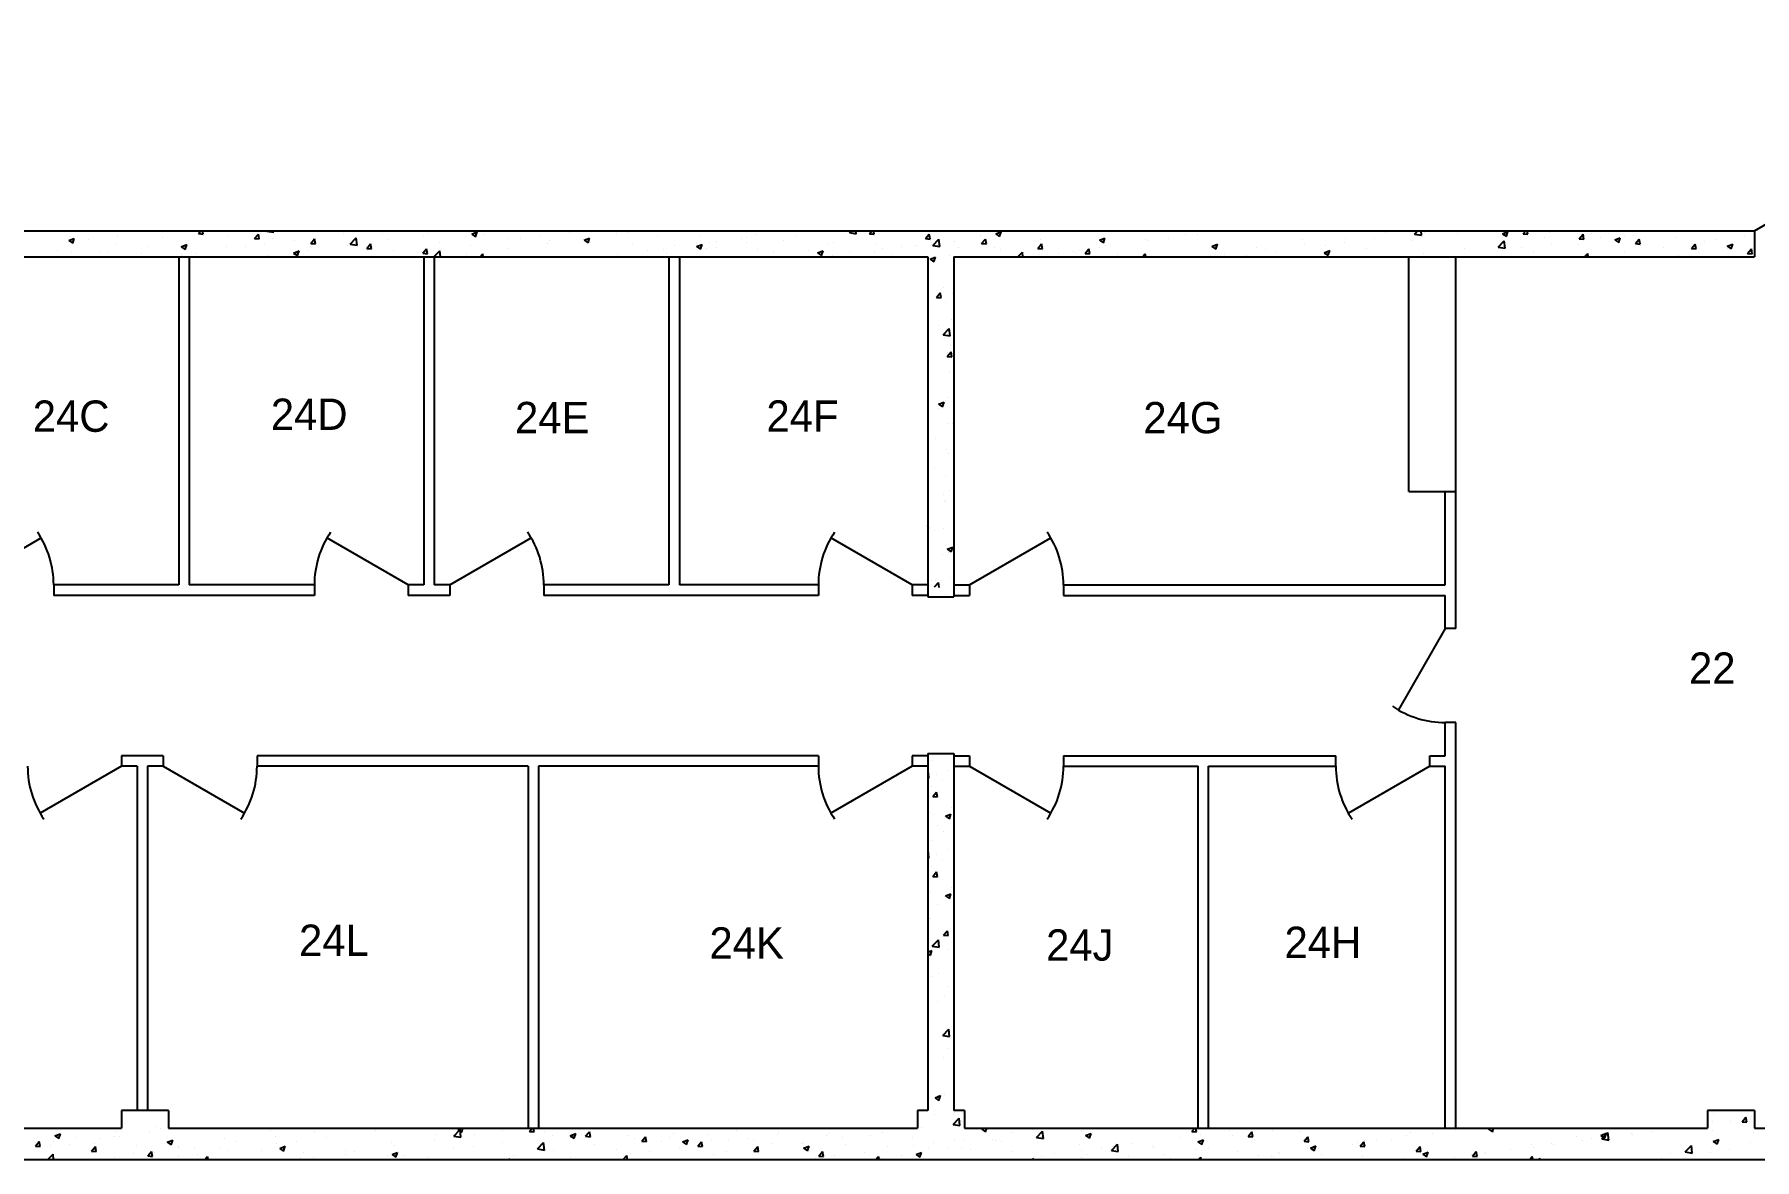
# Model space of a CAD drawing. Header units: inches. Extents: x -34849 to 37501, y -26482 to 39290.
# Drawn here: x 802 to 1461, y 12582 to 13013 of the extents above; entities that cross this region are included whole.
import ezdxf
from ezdxf.enums import TextEntityAlignment as Align

# ---------------------------------------------------------------- set-up
doc = ezdxf.new("R2010")
doc.units = ezdxf.units.IN
doc.header["$MEASUREMENT"] = 0
for name, color, linetype in [('035$01DOOR', 150, 'Continuous'), ('035$01OFFICE', 7, 'Continuous'), ('035$01OUT', 7, 'Continuous'), ('035$01WAL', 7, 'Continuous'), ('035$04OFF', 7, 'Continuous')]:
    doc.layers.add(name, color=color, linetype=linetype)

# ---------------------------------------------------------------- blocks, each defined once
blk = doc.blocks.new('OFFICE')
at = {"color": 2, "linetype": 'Continuous'}
blk.add_attdef('OFFICE', text='', height=12, dxfattribs=at).set_placement((0, 0), align=Align.MIDDLE)

msp = doc.modelspace()

# ---------------------------------------------------------------- linework, layer by layer
at = {"layer": '035$01DOOR'}
for p, q in [((1461.38, 12937.61), (1492.55, 12955.61)), ((773.08, 12801.84), (804.26, 12819.84)), ((945.08, 12801.84), (913.9, 12819.84)), ((961.08, 12801.84), (992.26, 12819.84)), ((1138.39, 12801.84), (1107.22, 12819.84)), ((1160.39, 12801.84), (1191.57, 12819.84)), ((1342.85, 12785.1), (1324.85, 12753.93)), ((835.08, 12732.36), (803.9, 12714.36)), ((851.08, 12732.36), (882.26, 12714.36)), ((1138.39, 12732.36), (1107.22, 12714.36)), ((1160.39, 12732.36), (1191.57, 12714.36)), ((1336.85, 12732.36), (1305.67, 12714.36))]:
    msp.add_line(p, q, dxfattribs=at)
for centre, start, end in [((773.08, 12801.84), 0, 34.22322), ((945.08, 12801.84), 145.77678, 180), ((961.08, 12801.84), 0, 34.22322), ((1138.39, 12801.84), 145.77678, 180), ((1160.39, 12801.84), 0, 34.22322), ((1342.85, 12785.1), 235.77396, 270), ((835.08, 12732.36), 180, 214.22322), ((851.08, 12732.36), 325.77678, 0), ((1138.39, 12732.36), 180, 214.22322), ((1160.39, 12732.36), 325.77678, 0), ((1336.85, 12732.36), 180, 214.22322)]:
    msp.add_arc(centre, 36, start, end, dxfattribs=at)
at = {"layer": '035$01OUT'}
for p, q in [((1147.15, 12605.29), (1149.25, 12606.09)), ((1147.15, 12605.29), (1148.64, 12604.28)), ((1148.64, 12604.28), (1149.25, 12606.09)), ((1150.61, 12606.37), (1150.61, 12606.37)), ((853.15, 12598.26), (853.15, 12598.26)), ((1146.94, 12598.79), (1146.94, 12598.79)), ((1154.03, 12595.01), (1156.37, 12597.44)), ((1154.45, 12599.78), (1154.45, 12599.78)), ((1156.7, 12594.59), (1156.37, 12597.44)), ((1157.71, 12596.23), (1157.71, 12596.23)), ((1157.79, 12599.79), (1157.79, 12599.79)), ((1445.17, 12596.08), (1445.17, 12596.08)), ((1445.78, 12599.35), (1445.78, 12599.35)), ((1452.42, 12596.27), (1452.42, 12596.27)), ((1456.67, 12596.08), (1458.12, 12597.81)), ((1456.67, 12596.08), (1458.47, 12595.93)), ((1458.47, 12595.92), (1458.12, 12597.81)), ((1459.93, 12597.26), (1459.93, 12597.26)), ((1460.32, 12598), (1460.32, 12598)), ((809.54, 12590.67), (811.64, 12591.48)), ((809.54, 12590.67), (811.03, 12589.67)), ((811.03, 12589.67), (811.64, 12591.48)), ((817.31, 12589.95), (817.31, 12589.95)), ((826.93, 12589.48), (826.93, 12589.48)), ((832.46, 12590.3), (832.46, 12590.3)), ((832.89, 12592.2), (832.89, 12592.2)), ((834.44, 12590.47), (834.44, 12590.47)), ((845.8, 12591.96), (845.8, 12591.96)), ((848.29, 12594.31), (848.29, 12594.31)), ((849.96, 12593.31), (849.96, 12593.31)), ((852.65, 12588.27), (854.75, 12589.08)), ((854.14, 12587.26), (854.75, 12589.08)), ((874.64, 12589.72), (874.64, 12589.72)), ((892.14, 12592.73), (892.14, 12592.73)), ((894.06, 12590.6), (894.06, 12590.6)), ((909.22, 12592.53), (909.22, 12592.53)), ((913.55, 12590.09), (913.55, 12590.09)), ((932.5, 12592.58), (932.5, 12592.58)), ((940.01, 12593.57), (940.01, 12593.57)), ((956.08, 12591.24), (956.08, 12591.24)), ((962.6, 12590.61), (964.93, 12593.05)), ((962.6, 12590.61), (965.26, 12590.2)), ((964.08, 12593.14), (965.31, 12593.61)), ((964.08, 12593.14), (965.58, 12592.14)), ((965.26, 12590.2), (964.93, 12593.05)), ((965.25, 12593.52), (965.25, 12593.52)), ((965.58, 12592.13), (966.07, 12593.61)), ((970.57, 12591.07), (970.57, 12591.07)), ((981.27, 12592.84), (981.27, 12592.84)), ((985.98, 12593.18), (985.98, 12593.18)), ((991.61, 12592.37), (992.65, 12593.61)), ((991.61, 12592.37), (993.4, 12592.21)), ((993.4, 12592.21), (993.14, 12593.61)), ((997.28, 12592.17), (997.28, 12592.17)), ((1000.24, 12590.71), (1000.24, 12590.71)), ((1007.2, 12590.74), (1009.3, 12591.55)), ((1007.2, 12590.74), (1008.69, 12589.73)), ((1007.75, 12591.7), (1007.75, 12591.7)), ((1008.69, 12589.73), (1009.3, 12591.54)), ((1013.12, 12590.49), (1014.57, 12592.21)), ((1013.12, 12590.49), (1014.92, 12590.33)), ((1013.3, 12591.49), (1013.3, 12591.49)), ((1014.92, 12590.33), (1014.57, 12592.21)), ((1019.11, 12593.19), (1019.11, 12593.19)), ((1029.31, 12590.81), (1029.31, 12590.81)), ((1031.75, 12589.48), (1031.75, 12589.48)), ((1034.64, 12588.6), (1036.09, 12590.33)), ((1036.44, 12588.44), (1036.09, 12590.33)), ((1045.33, 12590.14), (1045.33, 12590.14)), ((1046.9, 12591.4), (1046.9, 12591.4)), ((1050.31, 12588.34), (1052.41, 12589.14)), ((1051.8, 12587.33), (1052.41, 12589.14)), ((1055.02, 12593.49), (1055.02, 12593.49)), ((1059.81, 12591.36), (1059.81, 12591.36)), ((1061.34, 12589.46), (1061.34, 12589.46)), ((1067.99, 12588.83), (1067.99, 12588.83)), ((1071.03, 12592.81), (1071.03, 12592.81)), ((1075.5, 12589.82), (1075.5, 12589.82)), ((1086.86, 12591.32), (1086.86, 12591.32)), ((1087.05, 12592.14), (1087.05, 12592.14)), ((1105.31, 12590.78), (1105.31, 12590.78)), ((1106.37, 12591.46), (1106.37, 12591.46)), ((1111.57, 12589.94), (1111.57, 12589.94)), ((1122.39, 12590.78), (1122.39, 12590.78)), ((1126.97, 12592.06), (1126.97, 12592.06)), ((1138.4, 12590.11), (1138.4, 12590.11)), ((1142.13, 12593.98), (1142.13, 12593.98)), ((1154.03, 12595.01), (1156.7, 12594.59)), ((1154.42, 12589.43), (1154.42, 12589.43)), ((1157.92, 12589.44), (1157.92, 12589.44)), ((1165.06, 12593.21), (1166.11, 12593.61)), ((1165.06, 12593.21), (1166.55, 12592.2)), ((1166.55, 12592.2), (1167.03, 12593.61)), ((1169.25, 12589.29), (1169.25, 12589.29)), ((1176.86, 12591.94), (1176.86, 12591.94)), ((1184.37, 12592.93), (1184.37, 12592.93)), ((1186.05, 12590.04), (1188.39, 12592.48)), ((1186.05, 12590.04), (1188.72, 12589.63)), ((1186.75, 12592.29), (1186.75, 12592.29)), ((1187.9, 12590.27), (1187.9, 12590.27)), ((1188.72, 12589.63), (1188.39, 12592.48)), ((1203.48, 12592.52), (1203.48, 12592.52)), ((1204.86, 12590.8), (1206.96, 12591.61)), ((1204.86, 12590.8), (1206.35, 12589.8)), ((1206.35, 12589.8), (1206.96, 12591.61)), ((1241.3, 12590.06), (1241.3, 12590.06)), ((1245.66, 12592.34), (1246.72, 12593.61)), ((1245.66, 12592.34), (1247.45, 12592.19)), ((1247.45, 12592.18), (1247.19, 12593.61)), ((1247.97, 12588.4), (1250.07, 12589.21)), ((1248.81, 12591.05), (1248.81, 12591.05)), ((1249.47, 12587.39), (1250.08, 12589.21)), ((1260.17, 12592.55), (1260.17, 12592.55)), ((1261.34, 12590.93), (1261.34, 12590.93)), ((1267.18, 12590.46), (1268.62, 12592.18)), ((1267.18, 12590.46), (1268.97, 12590.3)), ((1268.97, 12590.3), (1268.62, 12592.18)), ((1269.67, 12589.41), (1269.67, 12589.41)), ((1276.5, 12592.85), (1276.5, 12592.85)), ((1287.17, 12592.41), (1287.17, 12592.41)), ((1288.69, 12588.58), (1290.14, 12590.3)), ((1290.49, 12588.42), (1290.14, 12590.3)), ((1311.85, 12588.83), (1311.85, 12588.83)), ((1316.55, 12589.18), (1316.55, 12589.18)), ((1322.27, 12589.14), (1322.27, 12589.14)), ((1327.91, 12590.67), (1327.91, 12590.67)), ((1329.35, 12591.83), (1329.35, 12591.83)), ((1337.85, 12591.39), (1337.85, 12591.39)), ((1346.86, 12593.17), (1346.86, 12593.17)), ((1353.26, 12593.51), (1353.26, 12593.51)), ((1359.41, 12593.27), (1360.29, 12593.61)), ((1359.41, 12593.27), (1360.9, 12592.27)), ((1360.9, 12592.27), (1361.35, 12593.61)), ((1393.29, 12590.34), (1393.29, 12590.34)), ((1399.03, 12589.8), (1399.03, 12589.8)), ((1402.52, 12590.87), (1404.62, 12591.68)), ((1402.52, 12590.87), (1404.01, 12589.86)), ((1402.88, 12589.47), (1405.22, 12591.91)), ((1402.88, 12589.47), (1405.55, 12589.06)), ((1404.02, 12589.86), (1404.62, 12591.68)), ((1405.55, 12589.06), (1405.22, 12591.91)), ((1410.79, 12593.34), (1410.79, 12593.34)), ((1414.18, 12591.72), (1414.18, 12591.72)), ((1414.6, 12591.29), (1414.6, 12591.29)), ((1422.11, 12592.28), (1422.11, 12592.28)), ((1429.2, 12593.26), (1429.2, 12593.26)), ((1445.21, 12592.58), (1445.21, 12592.58)), ((1445.64, 12588.47), (1447.74, 12589.27)), ((1447.13, 12587.46), (1447.74, 12589.27)), ((1461.22, 12591.9), (1461.22, 12591.9)), ((802.11, 12586.75), (803.56, 12588.47)), ((802.11, 12586.75), (803.9, 12586.59)), ((802.15, 12588.03), (802.15, 12588.03)), ((803.9, 12586.59), (803.56, 12588.47)), ((806.83, 12581.61), (808.82, 12583.69)), ((807.99, 12586.98), (807.99, 12586.98)), ((809.06, 12581.61), (808.82, 12583.69)), ((808.83, 12588.39), (808.83, 12588.39)), ((814.96, 12587.3), (814.96, 12587.3)), ((823.63, 12584.86), (825.07, 12586.59)), ((823.63, 12584.86), (825.42, 12584.71)), ((824.84, 12587.71), (824.84, 12587.71)), ((825.42, 12584.7), (825.07, 12586.59)), ((839.65, 12583.72), (839.65, 12583.72)), ((840.86, 12587.04), (840.86, 12587.04)), ((845.14, 12582.98), (846.59, 12584.7)), ((845.14, 12582.98), (846.94, 12582.82)), ((846.94, 12582.82), (846.59, 12584.7)), ((847.93, 12584.32), (847.93, 12584.32)), ((852.65, 12588.27), (854.14, 12587.26)), ((856.86, 12582.62), (856.86, 12582.62)), ((856.87, 12586.36), (856.87, 12586.36)), ((857.14, 12586.72), (857.14, 12586.72)), ((863.08, 12586.24), (863.08, 12586.24)), ((864.37, 12583.61), (864.37, 12583.61)), ((867.09, 12581.61), (868.11, 12582.82)), ((868.33, 12581.61), (868.11, 12582.82)), ((872.89, 12585.68), (872.89, 12585.68)), ((875.73, 12585.11), (875.73, 12585.11)), ((878.66, 12588.49), (878.66, 12588.49)), ((888.9, 12585.01), (888.9, 12585.01)), ((894.68, 12587.6), (894.68, 12587.6)), ((895.76, 12585.87), (897.86, 12586.68)), ((895.76, 12585.87), (897.26, 12584.86)), ((897.26, 12584.86), (897.86, 12586.67)), ((902.19, 12588.59), (902.19, 12588.59)), ((903.59, 12582.23), (903.59, 12582.23)), ((904.92, 12584.33), (904.92, 12584.33)), ((908.85, 12582.54), (908.85, 12582.54)), ((920.93, 12583.65), (920.93, 12583.65)), ((921.09, 12585.23), (921.09, 12585.23)), ((924.43, 12584.79), (924.43, 12584.79)), ((936.94, 12582.98), (936.94, 12582.98)), ((938.58, 12588.23), (938.58, 12588.23)), ((938.88, 12583.47), (940.98, 12584.27)), ((938.88, 12583.47), (940.37, 12582.46)), ((939.84, 12586.9), (939.84, 12586.9)), ((940.37, 12582.46), (940.98, 12584.27)), ((943.48, 12583.23), (943.48, 12583.23)), ((952.96, 12582.3), (952.96, 12582.3)), ((954.99, 12588.82), (954.99, 12588.82)), ((962.42, 12585.73), (962.42, 12585.73)), ((969.93, 12586.72), (969.93, 12586.72)), ((981.29, 12588.21), (981.29, 12588.21)), ((985.61, 12583.2), (985.61, 12583.2)), ((994.61, 12585.65), (996.95, 12588.08)), ((994.61, 12585.65), (997.28, 12585.23)), ((997.28, 12585.23), (996.95, 12588.08)), ((1000.76, 12585.12), (1000.76, 12585.12)), ((1007.33, 12582.35), (1007.33, 12582.35)), ((1016.35, 12587.37), (1016.35, 12587.37)), ((1024.82, 12585.35), (1024.82, 12585.35)), ((1027.52, 12581.61), (1028.97, 12583.12)), ((1029.14, 12581.61), (1028.97, 12583.12)), ((1030.17, 12583.85), (1030.17, 12583.85)), ((1034.64, 12588.6), (1036.44, 12588.45)), ((1037.68, 12584.84), (1037.68, 12584.84)), ((1042.32, 12588.35), (1042.32, 12588.35)), ((1049.04, 12586.34), (1049.04, 12586.34)), ((1050.31, 12588.34), (1051.8, 12587.33)), ((1056.16, 12586.72), (1057.61, 12588.44)), ((1056.16, 12586.72), (1057.95, 12586.56)), ((1057.95, 12586.56), (1057.61, 12588.44)), ((1062.12, 12583.66), (1062.12, 12583.66)), ((1067, 12584.77), (1067, 12584.77)), ((1077.36, 12588.78), (1077.36, 12588.78)), ((1077.52, 12585.77), (1077.52, 12585.77)), ((1077.68, 12584.84), (1079.12, 12586.56)), ((1077.68, 12584.84), (1079.47, 12584.68)), ((1079.47, 12584.68), (1079.12, 12586.56)), ((1084.5, 12587.77), (1084.5, 12587.77)), ((1095.99, 12587.69), (1095.99, 12587.69)), ((1096.68, 12588.11), (1096.68, 12588.11)), ((1096.74, 12585.93), (1098.84, 12586.74)), ((1096.74, 12585.93), (1098.23, 12584.93)), ((1098.23, 12584.93), (1098.84, 12586.74)), ((1102.51, 12582.95), (1103.95, 12584.68)), ((1102.51, 12582.95), (1104.3, 12582.8)), ((1104.3, 12582.8), (1103.96, 12584.68)), ((1108.74, 12582.97), (1108.74, 12582.97)), ((1112.7, 12587.43), (1112.7, 12587.43)), ((1120.1, 12584.46), (1120.1, 12584.46)), ((1124.48, 12581.61), (1125.47, 12582.8)), ((1125.69, 12581.61), (1125.47, 12582.79)), ((1128.71, 12586.75), (1128.71, 12586.75)), ((1134.26, 12583.28), (1134.26, 12583.28)), ((1139.04, 12586.96), (1139.04, 12586.96)), ((1139.85, 12583.53), (1141.95, 12584.34)), ((1139.85, 12583.53), (1141.34, 12582.52)), ((1141.34, 12582.52), (1141.95, 12584.34)), ((1141.76, 12583.99), (1141.76, 12583.99)), ((1144.73, 12586.08), (1144.73, 12586.08)), ((1146.55, 12587.95), (1146.55, 12587.95)), ((1151.76, 12586.28), (1151.76, 12586.28)), ((1157.34, 12586.24), (1157.34, 12586.24)), ((1160.74, 12585.4), (1160.74, 12585.4)), ((1170.43, 12588.75), (1170.43, 12588.75)), ((1172.75, 12588.35), (1172.75, 12588.35)), ((1176.76, 12584.72), (1176.76, 12584.72)), ((1186.45, 12588.08), (1186.45, 12588.08)), ((1187.84, 12582.59), (1187.84, 12582.59)), ((1192.77, 12584.05), (1192.77, 12584.05)), ((1202.46, 12587.4), (1202.46, 12587.4)), ((1203.12, 12582.53), (1203.12, 12582.53)), ((1203.48, 12585.08), (1203.48, 12585.08)), ((1205.47, 12583.37), (1205.47, 12583.37)), ((1210.99, 12586.07), (1210.99, 12586.07)), ((1214.76, 12585.08), (1217.09, 12587.51)), ((1214.76, 12585.08), (1217.42, 12584.66)), ((1215.16, 12586.72), (1215.16, 12586.72)), ((1215.21, 12584.65), (1215.21, 12584.65)), ((1217.42, 12584.66), (1217.09, 12587.51)), ((1221.49, 12582.69), (1221.49, 12582.69)), ((1222.35, 12587.57), (1222.35, 12587.57)), ((1230.36, 12586.57), (1230.36, 12586.57)), ((1231.18, 12586.05), (1231.18, 12586.05)), ((1234.68, 12583.4), (1234.68, 12583.4)), ((1245.94, 12588.82), (1245.94, 12588.82)), ((1247.19, 12585.37), (1247.19, 12585.37)), ((1247.97, 12588.4), (1249.47, 12587.4)), ((1248.21, 12581.61), (1249.11, 12582.55)), ((1249.22, 12581.61), (1249.11, 12582.55)), ((1252.18, 12586.4), (1252.18, 12586.4)), ((1263.21, 12584.69), (1263.21, 12584.69)), ((1271.22, 12583.21), (1271.22, 12583.21)), ((1276.13, 12582.86), (1276.13, 12582.86)), ((1276.86, 12582.82), (1276.86, 12582.82)), ((1278.73, 12584.2), (1278.73, 12584.2)), ((1279.22, 12584.02), (1279.22, 12584.02)), ((1288.69, 12588.58), (1290.49, 12588.42)), ((1290.09, 12585.69), (1290.09, 12585.69)), ((1291.09, 12586), (1293.19, 12586.81)), ((1291.09, 12586), (1292.58, 12584.99)), ((1291.71, 12585.11), (1291.71, 12585.11)), ((1292.58, 12584.99), (1293.19, 12586.8)), ((1294.36, 12585.82), (1294.36, 12585.82)), ((1295.24, 12583.34), (1295.24, 12583.34)), ((1307.12, 12587.22), (1307.12, 12587.22)), ((1309.04, 12588.19), (1309.04, 12588.19)), ((1310.21, 12586.7), (1311.66, 12588.42)), ((1310.21, 12586.7), (1312, 12586.54)), ((1311.25, 12582.66), (1311.25, 12582.66)), ((1312.01, 12586.54), (1311.66, 12588.42)), ((1331.73, 12584.81), (1333.18, 12586.54)), ((1331.73, 12584.81), (1333.52, 12584.66)), ((1333.52, 12584.65), (1333.18, 12586.53)), ((1334.2, 12583.6), (1336.3, 12584.4)), ((1334.2, 12583.6), (1335.69, 12582.59)), ((1335.69, 12582.59), (1336.3, 12584.4)), ((1346.48, 12582.32), (1346.48, 12582.32)), ((1352.89, 12583.52), (1352.89, 12583.52)), ((1353.25, 12582.93), (1354.69, 12584.65)), ((1353.25, 12582.93), (1355.04, 12582.77)), ((1355.04, 12582.77), (1354.69, 12584.65)), ((1357.84, 12583.82), (1357.84, 12583.82)), ((1358.3, 12584.33), (1358.3, 12584.33)), ((1368.04, 12585.44), (1368.04, 12585.44)), ((1375.24, 12581.61), (1376.21, 12582.77)), ((1375.8, 12587.34), (1375.8, 12587.34)), ((1376.43, 12581.61), (1376.21, 12582.77)), ((1376.79, 12586.31), (1376.79, 12586.31)), ((1383.63, 12587.69), (1383.63, 12587.69)), ((1384.3, 12587.3), (1384.3, 12587.3)), ((1395.66, 12588.8), (1395.66, 12588.8)), ((1429.4, 12583.98), (1429.4, 12583.98)), ((1434.9, 12584.51), (1437.24, 12586.94)), ((1434.9, 12584.51), (1437.57, 12584.09)), ((1437.57, 12584.09), (1437.24, 12586.94)), ((1444.53, 12584.44), (1444.53, 12584.44)), ((1444.8, 12586.1), (1444.8, 12586.1)), ((1445.64, 12588.47), (1447.13, 12587.46)), ((1452.04, 12585.43), (1452.04, 12585.43)), ((1459.95, 12588.02), (1459.95, 12588.02)), ((832.52, 12582.21), (832.52, 12582.21)), ((932.11, 12581.74), (932.11, 12581.74)), ((968.97, 12581.62), (968.97, 12581.62)), ((983.42, 12581.61), (984.09, 12581.87)), ((984.01, 12581.61), (984.09, 12581.87)), ((1049.51, 12581.77), (1049.51, 12581.77)), ((1101.23, 12581.98), (1101.23, 12581.98)), ((1126.61, 12582.07), (1126.61, 12582.07)), ((1184.22, 12581.61), (1185.07, 12581.94)), ((1184.96, 12581.61), (1185.07, 12581.93)), ((1237.5, 12582.02), (1237.5, 12582.02)), ((1327.27, 12581.99), (1327.27, 12581.99)), ((1378.4, 12581.61), (1379.42, 12582)), ((1379.29, 12581.61), (1379.42, 12582)), ((1413.82, 12581.73), (1413.82, 12581.73)), ((1425.58, 12581.95), (1425.58, 12581.95))]:
    msp.add_line(p, q, dxfattribs=at)
at = {"layer": '035$01OUT', "linetype": 'Continuous'}
for p, q in [((835.15, 12600.36), (835.15, 12593.61)), ((853.15, 12600.36), (835.15, 12600.36)), ((853.15, 12600.36), (853.15, 12593.61)), ((1140.39, 12600.36), (1140.39, 12593.61)), ((1144.39, 12600.36), (1140.39, 12600.36)), ((1158.39, 12600.36), (1154.39, 12600.36)), ((1158.39, 12600.36), (1158.39, 12593.61)), ((1443.38, 12600.36), (1443.38, 12593.61)), ((1461.38, 12600.36), (1443.38, 12600.36)), ((1461.38, 12600.36), (1461.38, 12593.61)), ((552.38, 12593.61), (835.15, 12593.61)), ((853.15, 12593.61), (1140.39, 12593.61)), ((1158.39, 12593.61), (1443.38, 12593.61)), ((1461.38, 12593.61), (1746.38, 12593.61)), ((-53.62, 12581.61), (2806.38, 12581.61))]:
    msp.add_line(p, q, dxfattribs=at)
at = {"layer": '035$01WAL', "linetype": 'Continuous'}
for p, q in [((568.38, 12937.61), (1461.38, 12937.61)), ((1461.38, 12937.61), (1461.38, 12927.61)), ((568.38, 12927.61), (1144.39, 12927.61)), ((1144.39, 12927.61), (1144.39, 12797.26)), ((1154.39, 12927.61), (1461.38, 12927.61)), ((1154.39, 12927.61), (1154.39, 12797.26)), ((1328.85, 12837.61), (1346.85, 12837.61)), ((1144.39, 12797.26), (1154.39, 12797.26)), ((1144.39, 12737.26), (1144.39, 12600.36)), ((1144.39, 12737.26), (1154.39, 12737.26)), ((1154.39, 12737.26), (1154.39, 12600.36))]:
    msp.add_line(p, q, dxfattribs=at)
at = {"layer": '035$01WAL'}
for p, q in [((814.75, 12933.26), (814.75, 12933.26)), ((814.89, 12933.88), (816.99, 12934.68)), ((814.89, 12933.88), (816.38, 12932.87)), ((814.92, 12937.57), (814.92, 12937.57)), ((816.39, 12932.87), (816.99, 12934.68)), ((822.26, 12934.25), (822.26, 12934.25)), ((833.26, 12932.2), (833.26, 12932.2)), ((833.62, 12935.75), (833.62, 12935.75)), ((850.75, 12935.21), (850.75, 12935.21)), ((858.01, 12931.47), (860.11, 12932.28)), ((859.5, 12930.47), (860.11, 12932.28)), ((860.69, 12933.86), (860.69, 12933.86)), ((864.62, 12936.5), (865.55, 12937.61)), ((864.62, 12936.5), (866.41, 12936.35)), ((866.41, 12936.34), (866.18, 12937.61)), ((875.85, 12935.78), (875.85, 12935.78)), ((886.13, 12934.62), (887.58, 12936.34)), ((886.13, 12934.62), (887.93, 12934.46)), ((887.93, 12934.46), (887.58, 12936.34)), ((890, 12932.37), (890, 12932.37)), ((890.8, 12937.47), (890.94, 12937.61)), ((890.8, 12937.47), (893.47, 12937.06)), ((892.93, 12934.63), (892.93, 12934.63)), ((893.47, 12937.06), (893.41, 12937.61)), ((901.37, 12933.87), (901.37, 12933.87)), ((907.65, 12932.74), (909.1, 12934.46)), ((907.65, 12932.74), (909.44, 12932.58)), ((909.44, 12932.58), (909.1, 12934.46)), ((919.01, 12937.33), (919.01, 12937.33)), ((920.31, 12936.37), (920.31, 12936.37)), ((921.62, 12932.08), (921.62, 12932.08)), ((922.82, 12932.5), (925.16, 12934.94)), ((922.82, 12932.5), (925.49, 12932.09)), ((925.49, 12932.09), (925.16, 12934.94)), ((927.82, 12937.35), (927.82, 12937.35)), ((929.17, 12930.85), (930.62, 12932.58)), ((930.96, 12930.7), (930.62, 12932.58)), ((935.02, 12936.66), (935.02, 12936.66)), ((937.2, 12934.33), (937.2, 12934.33)), ((951.04, 12935.98), (951.04, 12935.98)), ((952.61, 12936.44), (952.61, 12936.44)), ((956.88, 12933.14), (956.88, 12933.14)), ((967.05, 12935.3), (967.05, 12935.3)), ((969.11, 12932), (969.11, 12932)), ((969.44, 12936.34), (971.54, 12937.15)), ((969.44, 12936.34), (970.93, 12935.34)), ((970.93, 12935.34), (971.54, 12937.15)), ((974.37, 12936.14), (974.37, 12936.14)), ((983.07, 12934.63), (983.07, 12934.63)), ((988.06, 12934.49), (988.06, 12934.49)), ((995.57, 12935.48), (995.57, 12935.48)), ((998.38, 12932.73), (998.38, 12932.73)), ((999.08, 12933.95), (999.08, 12933.95)), ((1006.93, 12936.98), (1006.93, 12936.98)), ((1008.77, 12937.3), (1008.77, 12937.3)), ((1012.55, 12933.94), (1014.66, 12934.75)), ((1012.55, 12933.94), (1014.05, 12932.93)), ((1013.53, 12934.65), (1013.53, 12934.65)), ((1014.05, 12932.93), (1014.66, 12934.75)), ((1015.1, 12933.27), (1015.1, 12933.27)), ((1024.79, 12936.63), (1024.79, 12936.63)), ((1029.11, 12936.9), (1029.11, 12936.9)), ((1031.11, 12932.6), (1031.11, 12932.6)), ((1040.8, 12935.95), (1040.8, 12935.95)), ((1047.13, 12931.92), (1047.13, 12931.92)), ((1055.67, 12931.54), (1057.77, 12932.34)), ((1055.8, 12932.62), (1055.8, 12932.62)), ((1056.81, 12935.27), (1056.81, 12935.27)), ((1057.16, 12930.53), (1057.77, 12932.34)), ((1060.61, 12933.26), (1060.61, 12933.26)), ((1063.31, 12933.6), (1063.31, 12933.6)), ((1072.83, 12934.6), (1072.83, 12934.6)), ((1074.67, 12935.1), (1074.67, 12935.1)), ((1074.89, 12933.2), (1074.89, 12933.2)), ((1078.11, 12936.26), (1078.11, 12936.26)), ((1088.84, 12933.92), (1088.84, 12933.92)), ((1093.6, 12935.31), (1093.6, 12935.31)), ((1096.93, 12937.59), (1096.93, 12937.59)), ((1106.1, 12932.67), (1106.1, 12932.67)), ((1108.17, 12933.24), (1108.17, 12933.24)), ((1108.76, 12937.23), (1108.76, 12937.23)), ((1114.26, 12936.9), (1114.94, 12937.61)), ((1114.26, 12936.9), (1116.93, 12936.49)), ((1116.93, 12936.49), (1116.8, 12937.61)), ((1121.98, 12936.48), (1122.93, 12937.61)), ((1121.98, 12936.48), (1123.77, 12936.32)), ((1123.77, 12936.32), (1123.53, 12937.61)), ((1123.6, 12935.68), (1123.6, 12935.68)), ((1124.19, 12932.57), (1124.19, 12932.57)), ((1143.5, 12934.59), (1144.94, 12936.32)), ((1143.5, 12934.59), (1145.29, 12934.44)), ((1145.29, 12934.44), (1144.94, 12936.32)), ((1145.73, 12933.23), (1145.73, 12933.23)), ((1146.28, 12931.93), (1148.61, 12934.37)), ((1146.28, 12931.93), (1148.95, 12931.52)), ((1148.95, 12931.52), (1148.61, 12934.37)), ((1154.53, 12933.53), (1154.53, 12933.53)), ((1164.68, 12935.72), (1164.68, 12935.72)), ((1165.01, 12932.71), (1166.46, 12934.44)), ((1165.01, 12932.71), (1166.81, 12932.55)), ((1166.81, 12932.55), (1166.46, 12934.43)), ((1170.11, 12935.78), (1170.11, 12935.78)), ((1170.42, 12936.41), (1172.52, 12937.22)), ((1170.42, 12936.41), (1171.91, 12935.4)), ((1171.91, 12935.4), (1172.52, 12937.21)), ((1172.19, 12936.71), (1172.19, 12936.71)), ((1186.53, 12930.83), (1187.98, 12932.55)), ((1187.54, 12934.19), (1187.54, 12934.19)), ((1188.33, 12930.67), (1187.98, 12932.55)), ((1201.73, 12937.19), (1201.73, 12937.19)), ((1210.22, 12934.01), (1212.32, 12934.81)), ((1210.22, 12934.01), (1211.71, 12933)), ((1211.71, 12933), (1212.32, 12934.81)), ((1212.57, 12932.07), (1212.57, 12932.07)), ((1227.97, 12934.18), (1227.97, 12934.18)), ((1229.11, 12933.85), (1229.11, 12933.85)), ((1236.62, 12934.83), (1236.62, 12934.83)), ((1243.13, 12936.11), (1243.13, 12936.11)), ((1247.98, 12936.33), (1247.98, 12936.33)), ((1253.33, 12931.6), (1255.43, 12932.41)), ((1254.82, 12930.6), (1255.43, 12932.41)), ((1287.97, 12934.31), (1287.97, 12934.31)), ((1288.9, 12932.4), (1288.9, 12932.4)), ((1296.86, 12931.97), (1296.86, 12931.97)), ((1304.37, 12932.96), (1304.37, 12932.96)), ((1304.48, 12934.65), (1304.48, 12934.65)), ((1305.46, 12937.31), (1305.46, 12937.31)), ((1315.73, 12934.46), (1315.73, 12934.46)), ((1319.89, 12936.76), (1319.89, 12936.76)), ((1330.14, 12933.73), (1330.14, 12933.73)), ((1331.09, 12936.33), (1332.32, 12937.61)), ((1331.09, 12936.33), (1333.76, 12935.92)), ((1333.76, 12935.92), (1333.56, 12937.61)), ((1334.68, 12936.95), (1334.68, 12936.95)), ((1347.64, 12936.73), (1347.64, 12936.73)), ((1363.11, 12931.36), (1365.44, 12933.8)), ((1364.77, 12936.47), (1366.87, 12937.28)), ((1364.77, 12936.47), (1366.26, 12935.47)), ((1365.78, 12930.95), (1365.45, 12933.8)), ((1365.66, 12933.06), (1365.66, 12933.06)), ((1366.26, 12935.47), (1366.87, 12937.28)), ((1372.72, 12936.45), (1373.69, 12937.61)), ((1372.72, 12936.45), (1374.51, 12936.3)), ((1374.51, 12936.29), (1374.27, 12937.61)), ((1380.81, 12934.98), (1380.81, 12934.98)), ((1382.95, 12937.07), (1382.95, 12937.07)), ((1383.47, 12932.58), (1383.47, 12932.58)), ((1394.09, 12932.24), (1394.09, 12932.24)), ((1394.24, 12934.57), (1395.68, 12936.29)), ((1394.24, 12934.57), (1396.03, 12934.41)), ((1396.03, 12934.41), (1395.68, 12936.29)), ((1396.39, 12937.23), (1396.39, 12937.23)), ((1398.97, 12936.39), (1398.97, 12936.39)), ((1402.42, 12935.08), (1402.42, 12935.08)), ((1407.88, 12934.07), (1409.98, 12934.88)), ((1407.88, 12934.07), (1409.37, 12933.07)), ((1409.37, 12933.06), (1409.98, 12934.88)), ((1409.93, 12936.06), (1409.93, 12936.06)), ((1411.58, 12935.24), (1411.58, 12935.24)), ((1414.98, 12935.72), (1414.98, 12935.72)), ((1415.75, 12932.69), (1417.2, 12934.41)), ((1415.75, 12932.69), (1417.55, 12932.53)), ((1417.55, 12932.53), (1417.2, 12934.41)), ((1421.29, 12937.56), (1421.29, 12937.56)), ((1430.99, 12935.04), (1430.99, 12935.04)), ((1437.27, 12930.8), (1438.72, 12932.53)), ((1439.06, 12930.65), (1438.72, 12932.53)), ((1442.17, 12933.52), (1442.17, 12933.52)), ((1447.01, 12934.36), (1447.01, 12934.36)), ((1450.99, 12931.67), (1453.09, 12932.48)), ((1452.49, 12930.66), (1453.09, 12932.47)), ((1457.57, 12935.63), (1457.57, 12935.63)), ((810.63, 12930.17), (810.63, 12930.17)), ((815.76, 12929.2), (815.76, 12929.2)), ((826.64, 12929.5), (826.64, 12929.5)), ((829.71, 12929.5), (829.71, 12929.5)), ((842.66, 12928.82), (842.66, 12928.82)), ((845.29, 12931.75), (845.29, 12931.75)), ((857.08, 12927.61), (857.08, 12801.84)), ((857.94, 12928.62), (857.94, 12928.62)), ((858.01, 12931.47), (859.5, 12930.47)), ((858.67, 12928.14), (858.67, 12928.14)), ((861.08, 12927.61), (861.08, 12801.84)), ((863.55, 12928.89), (863.55, 12928.89)), ((875.44, 12931.62), (875.44, 12931.62)), ((882.49, 12931.39), (882.49, 12931.39)), ((891.06, 12928.04), (891.06, 12928.04)), ((901.12, 12929.07), (903.22, 12929.88)), ((901.12, 12929.07), (902.61, 12928.06)), ((902.61, 12928.06), (903.22, 12929.88)), ((906.47, 12930.16), (906.47, 12930.16)), ((929.17, 12930.85), (930.96, 12930.7)), ((939.38, 12930.13), (939.38, 12930.13)), ((950.24, 12929.51), (950.24, 12929.51)), ((950.69, 12928.97), (952.13, 12930.7)), ((950.69, 12928.97), (952.48, 12928.81)), ((951.08, 12927.61), (951.08, 12801.84)), ((952.48, 12928.81), (952.13, 12930.69)), ((954.91, 12927.61), (957.18, 12929.97)), ((955.08, 12927.61), (955.08, 12801.84)), ((957.45, 12927.61), (957.18, 12929.97)), ((957.75, 12930.5), (957.75, 12930.5)), ((967.39, 12928.37), (967.39, 12928.37)), ((972.64, 12927.61), (973.65, 12928.81)), ((973.87, 12927.61), (973.65, 12928.81)), ((982.98, 12930.62), (982.98, 12930.62)), ((1017.98, 12927.64), (1017.98, 12927.64)), ((1025.49, 12928.63), (1025.49, 12928.63)), ((1036.86, 12930.12), (1036.86, 12930.12)), ((1043.12, 12930.25), (1043.12, 12930.25)), ((1044.15, 12929.03), (1044.15, 12929.03)), ((1045.08, 12927.61), (1045.08, 12801.84)), ((1049.08, 12927.61), (1049.08, 12801.84)), ((1055.67, 12931.54), (1057.16, 12930.53)), ((1059.31, 12930.95), (1059.31, 12930.95)), ((1063.14, 12931.24), (1063.14, 12931.24)), ((1079.16, 12930.57), (1079.16, 12930.57)), ((1085.29, 12929.67), (1085.29, 12929.67)), ((1098.48, 12929.89), (1098.48, 12929.89)), ((1102.1, 12929.14), (1104.2, 12929.94)), ((1102.1, 12929.14), (1103.59, 12928.13)), ((1103.59, 12928.13), (1104.2, 12929.94)), ((1107.91, 12928.25), (1107.91, 12928.25)), ((1114.5, 12929.21), (1114.5, 12929.21)), ((1123.97, 12929.49), (1123.97, 12929.49)), ((1126.86, 12930.74), (1126.86, 12930.74)), ((1130.51, 12928.54), (1130.51, 12928.54)), ((1134.37, 12931.73), (1134.37, 12931.73)), ((1139.38, 12931.61), (1139.38, 12931.61)), ((1140.2, 12931.89), (1140.2, 12931.89)), ((1145.21, 12926.73), (1147.31, 12927.54)), ((1145.21, 12926.73), (1146.7, 12925.73)), ((1146.53, 12927.86), (1146.53, 12927.86)), ((1146.7, 12925.73), (1147.31, 12927.54)), ((1152.55, 12928.18), (1152.55, 12928.18)), ((1156.22, 12931.21), (1156.22, 12931.21)), ((1170.05, 12931.19), (1170.05, 12931.19)), ((1172.23, 12930.54), (1172.23, 12930.54)), ((1178.91, 12927.61), (1180.63, 12929.4)), ((1180.84, 12927.61), (1180.63, 12929.4)), ((1185.15, 12927.9), (1185.15, 12927.9)), ((1186.53, 12930.83), (1188.33, 12930.67)), ((1188.24, 12929.86), (1188.24, 12929.86)), ((1194.61, 12928.87), (1194.61, 12928.87)), ((1200.3, 12929.82), (1200.3, 12929.82)), ((1200.95, 12929.18), (1200.95, 12929.18)), ((1202.12, 12929.86), (1202.12, 12929.86)), ((1204.74, 12928.95), (1206.18, 12930.67)), ((1204.74, 12928.95), (1206.53, 12928.79)), ((1206.53, 12928.79), (1206.18, 12930.67)), ((1210.17, 12931.35), (1210.17, 12931.35)), ((1216.96, 12928.51), (1216.96, 12928.51)), ((1226.72, 12927.61), (1227.7, 12928.79)), ((1227.92, 12927.61), (1227.7, 12928.79)), ((1232.98, 12927.83), (1232.98, 12927.83)), ((1252.97, 12928.3), (1252.97, 12928.3)), ((1253.33, 12931.6), (1254.82, 12930.6)), ((1258.34, 12928.37), (1258.34, 12928.37)), ((1266.55, 12927.98), (1266.55, 12927.98)), ((1270.47, 12931.3), (1270.47, 12931.3)), ((1273.75, 12930.48), (1273.75, 12930.48)), ((1277.91, 12929.48), (1277.91, 12929.48)), ((1295.15, 12927.72), (1295.15, 12927.72)), ((1296.44, 12929.2), (1298.55, 12930.01)), ((1296.44, 12929.2), (1297.94, 12928.19)), ((1297.94, 12928.19), (1298.55, 12930.01)), ((1312.65, 12930.72), (1312.65, 12930.72)), ((1328.85, 12837.61), (1328.85, 12927.61)), ((1334.67, 12928.7), (1334.67, 12928.7)), ((1346.85, 12785.1), (1346.85, 12927.61)), ((1350.26, 12930.95), (1350.26, 12930.95)), ((1363.11, 12931.36), (1365.78, 12930.95)), ((1364.6, 12930.1), (1364.6, 12930.1)), ((1372.11, 12931.09), (1372.11, 12931.09)), ((1376.59, 12929.23), (1376.59, 12929.23)), ((1396.29, 12927.61), (1397.46, 12928.83)), ((1397.6, 12927.61), (1397.46, 12928.83)), ((1411.43, 12929.35), (1411.43, 12929.35)), ((1426.58, 12931.27), (1426.58, 12931.27)), ((1432.35, 12928.22), (1432.35, 12928.22)), ((1437.27, 12930.8), (1439.06, 12930.65)), ((1439.86, 12929.21), (1439.86, 12929.21)), ((1450.99, 12931.67), (1452.49, 12930.66)), ((1451.22, 12930.71), (1451.22, 12930.71)), ((1458.79, 12928.92), (1460.24, 12930.65)), ((1458.79, 12928.92), (1460.58, 12928.76)), ((1460.58, 12928.76), (1460.24, 12930.64)), ((1154.16, 12923.54), (1154.16, 12923.54)), ((1147.66, 12912.03), (1149.11, 12913.75)), ((1149.45, 12911.87), (1149.11, 12913.75)), ((1150.25, 12915.96), (1150.25, 12915.96)), ((1153.8, 12913.55), (1153.8, 12913.55)), ((1147.66, 12912.03), (1149.45, 12911.87)), ((1148.89, 12912.06), (1148.89, 12912.06)), ((1151.31, 12910.28), (1151.31, 12910.28)), ((1144.4, 12900.63), (1144.4, 12900.63)), ((1148.51, 12901.21), (1148.51, 12901.21)), ((1150.25, 12897.75), (1152.59, 12900.18)), ((1152.92, 12897.33), (1152.59, 12900.18)), ((1153.43, 12903.57), (1153.43, 12903.57)), ((1150.25, 12897.75), (1152.92, 12897.33)), ((1150.73, 12896.6), (1150.73, 12896.6)), ((1153.07, 12893.58), (1153.07, 12893.58)), ((1151.82, 12889.46), (1153.27, 12891.19)), ((1151.82, 12889.46), (1153.62, 12889.31)), ((1151.98, 12890.88), (1151.98, 12890.88)), ((1152.46, 12890.19), (1152.46, 12890.19)), ((1153.62, 12889.3), (1153.27, 12891.19)), ((1152.7, 12883.59), (1152.7, 12883.59)), ((1152.34, 12873.61), (1152.34, 12873.61)), ((1148.52, 12871.15), (1150.62, 12871.95)), ((1148.52, 12871.15), (1150.01, 12870.14)), ((1148.61, 12869.38), (1148.61, 12869.38)), ((1150.01, 12870.14), (1150.62, 12871.95)), ((1151.22, 12872.29), (1151.22, 12872.29)), ((1151.98, 12863.62), (1151.98, 12863.62)), ((1154.23, 12863.56), (1154.39, 12863.72)), ((1154.23, 12863.56), (1154.39, 12863.53)), ((1147.25, 12857.87), (1147.25, 12857.87)), ((1151.61, 12853.63), (1151.61, 12853.63)), ((1146.87, 12847.03), (1146.87, 12847.03)), ((1152.37, 12852.21), (1152.37, 12852.21)), ((1151.25, 12843.65), (1151.25, 12843.65)), ((1150.34, 12836.69), (1150.34, 12836.69)), ((1150.88, 12833.66), (1150.88, 12833.66)), ((1151.14, 12834.31), (1151.14, 12834.31)), ((1152.81, 12838.12), (1152.81, 12838.12)), ((1342.85, 12801.84), (1342.85, 12837.61)), ((1144.59, 12823.49), (1144.39, 12824.53)), ((1144.39, 12823.51), (1144.58, 12823.49)), ((1146.84, 12822.87), (1146.84, 12822.87)), ((1150.52, 12823.67), (1150.52, 12823.67)), ((1150.15, 12813.69), (1150.15, 12813.69)), ((1151.83, 12815.56), (1153.93, 12816.36)), ((1151.83, 12815.56), (1153.32, 12814.55)), ((1152.29, 12814.22), (1152.29, 12814.22)), ((1153.32, 12814.55), (1153.93, 12816.36)), ((1153.5, 12815.52), (1153.5, 12815.52)), ((857.08, 12801.84), (809.08, 12801.84)), ((809.08, 12801.84), (809.08, 12797.84)), ((909.08, 12801.84), (861.08, 12801.84)), ((909.08, 12801.84), (909.08, 12797.84)), ((945.08, 12801.84), (945.08, 12797.84)), ((951.08, 12801.84), (945.08, 12801.84)), ((961.08, 12801.84), (955.08, 12801.84)), ((961.08, 12801.84), (961.08, 12797.84)), ((1045.08, 12801.84), (997.08, 12801.84)), ((997.08, 12801.84), (997.08, 12797.84)), ((1102.39, 12801.84), (1049.08, 12801.84)), ((1102.39, 12801.84), (1102.39, 12797.84)), ((1138.39, 12801.84), (1138.39, 12797.84)), ((1144.39, 12801.84), (1138.39, 12801.84)), ((1145.61, 12803.69), (1145.61, 12803.69)), ((1146.95, 12801.08), (1148.4, 12802.81)), ((1147.33, 12803.51), (1147.33, 12803.51)), ((1148.75, 12800.92), (1148.4, 12802.8)), ((1149.79, 12803.7), (1149.79, 12803.7)), ((1153.12, 12804.68), (1153.12, 12804.68)), ((1154.39, 12801.84), (1160.39, 12801.84)), ((1160.39, 12801.84), (1160.39, 12797.84)), ((1196.39, 12801.84), (1342.85, 12801.84)), ((1196.39, 12801.84), (1196.39, 12797.84)), ((909.08, 12797.84), (809.08, 12797.84)), ((961.08, 12797.84), (945.08, 12797.84)), ((1102.39, 12797.84), (997.08, 12797.84)), ((1144.39, 12797.84), (1138.39, 12797.84)), ((1151.05, 12798.27), (1151.05, 12798.27)), ((1154.39, 12797.84), (1160.39, 12797.84)), ((1196.39, 12797.84), (1342.85, 12797.84)), ((1342.85, 12785.1), (1342.85, 12797.84)), ((1346.85, 12785.1), (1342.85, 12785.1)), ((1342.85, 12736.36), (1342.85, 12749.1)), ((1346.85, 12749.1), (1342.85, 12749.1)), ((1346.85, 12593.61), (1346.85, 12749.1)), ((851.08, 12736.36), (835.08, 12736.36)), ((835.08, 12736.36), (835.08, 12732.36)), ((851.08, 12736.36), (851.08, 12732.36)), ((1102.39, 12736.36), (887.08, 12736.36)), ((887.08, 12736.36), (887.08, 12732.36)), ((1102.39, 12736.36), (1102.39, 12732.36)), ((1138.39, 12736.36), (1138.39, 12732.36)), ((1144.39, 12736.36), (1138.39, 12736.36)), ((1146.14, 12734.41), (1146.14, 12734.41)), ((1154.39, 12736.36), (1160.39, 12736.36)), ((1160.39, 12736.36), (1160.39, 12732.36)), ((1196.39, 12736.36), (1300.85, 12736.36)), ((1196.39, 12736.36), (1196.39, 12732.36)), ((1300.85, 12732.36), (1300.85, 12736.36)), ((1336.85, 12736.36), (1342.85, 12736.36)), ((1336.85, 12732.36), (1336.85, 12736.36)), ((841.08, 12732.36), (835.08, 12732.36)), ((841.08, 12732.36), (841.08, 12600.36)), ((845.08, 12732.36), (845.08, 12600.36)), ((851.08, 12732.36), (845.08, 12732.36)), ((991.08, 12732.36), (887.08, 12732.36)), ((991.08, 12732.36), (991.08, 12593.61)), ((1102.39, 12732.36), (995.08, 12732.36)), ((995.08, 12732.36), (995.08, 12593.61)), ((1144.39, 12732.36), (1138.39, 12732.36)), ((1144.39, 12730.54), (1144.44, 12730.59)), ((1144.39, 12727.8), (1144.77, 12727.74)), ((1144.77, 12727.74), (1144.44, 12730.59)), ((1147.65, 12729.11), (1147.65, 12729.11)), ((1152.02, 12730.83), (1152.02, 12730.83)), ((1154.39, 12732.36), (1160.39, 12732.36)), ((1196.39, 12732.36), (1248.08, 12732.36)), ((1248.08, 12593.61), (1248.08, 12732.36)), ((1252.08, 12593.61), (1252.08, 12732.36)), ((1252.08, 12732.36), (1300.85, 12732.36)), ((1336.85, 12732.36), (1342.85, 12732.36)), ((1342.85, 12593.61), (1342.85, 12732.36)), ((1145.77, 12724.42), (1145.77, 12724.42)), ((1146.25, 12720.71), (1147.7, 12722.44)), ((1148.04, 12720.56), (1147.7, 12722.44)), ((1149.84, 12726.89), (1149.84, 12726.89)), ((1145.41, 12714.44), (1145.41, 12714.44)), ((1146.25, 12720.71), (1148.04, 12720.56)), ((1153.31, 12716.56), (1153.31, 12716.56)), ((1146.5, 12713.82), (1146.5, 12713.82)), ((1148.13, 12709.75), (1148.13, 12709.75)), ((1150.78, 12712.93), (1150.78, 12712.93)), ((1151.14, 12713.21), (1153.24, 12714.01)), ((1151.14, 12713.21), (1152.64, 12712.2)), ((1152.64, 12712.2), (1153.24, 12714.01)), ((1153.61, 12713.78), (1153.61, 12713.78)), ((1146.14, 12703.83), (1146.14, 12703.83)), ((1150.22, 12707.16), (1150.22, 12707.16)), ((1144.39, 12699.97), (1144.44, 12700.01)), ((1144.39, 12697.22), (1144.77, 12697.16)), ((1144.77, 12697.16), (1144.44, 12700.01)), ((1147.65, 12698.53), (1147.65, 12698.53)), ((1149.84, 12696.31), (1149.84, 12696.31)), ((1152.02, 12700.25), (1152.02, 12700.25)), ((1145.77, 12693.84), (1145.77, 12693.84)), ((1146.25, 12690.14), (1147.7, 12691.86)), ((1146.25, 12690.14), (1148.04, 12689.98)), ((1148.04, 12689.98), (1147.7, 12691.86)), ((1145.41, 12683.86), (1145.41, 12683.86)), ((1150.78, 12682.35), (1150.78, 12682.35)), ((1151.14, 12682.63), (1153.24, 12683.43)), ((1151.14, 12682.63), (1152.64, 12681.62)), ((1152.64, 12681.62), (1153.24, 12683.43)), ((1153.31, 12685.98), (1153.31, 12685.98)), ((1148.13, 12679.17), (1148.13, 12679.17)), ((1145.04, 12673.87), (1145.04, 12673.87)), ((1145.42, 12674.14), (1145.42, 12674.14)), ((1150.41, 12667.57), (1151.86, 12669.29)), ((1152.21, 12667.41), (1151.86, 12669.29)), ((1144.39, 12661.08), (1145.94, 12661.68)), ((1144.68, 12663.88), (1144.68, 12663.88)), ((1145.34, 12659.87), (1145.94, 12661.68)), ((1146.08, 12663.39), (1148.42, 12665.82)), ((1146.08, 12663.39), (1148.75, 12662.97)), ((1148.75, 12662.97), (1148.42, 12665.82)), ((1150.41, 12667.57), (1152.2, 12667.41)), ((1151.85, 12667.27), (1151.85, 12667.27)), ((1151.93, 12662.26), (1151.93, 12662.26)), ((1144.39, 12660.5), (1145.34, 12659.87)), ((1146.01, 12651.94), (1146.01, 12651.94)), ((1148.58, 12652.97), (1148.58, 12652.97)), ((1148.2, 12642.13), (1148.2, 12642.13)), ((1150.69, 12644.36), (1150.69, 12644.36)), ((1152.33, 12647.91), (1152.33, 12647.91)), ((1150.06, 12629.2), (1152.39, 12631.63)), ((1150.06, 12629.2), (1152.72, 12628.78)), ((1151.67, 12631.79), (1151.67, 12631.79)), ((1152.72, 12628.78), (1152.39, 12631.63)), ((1151.84, 12624.27), (1151.84, 12624.27)), ((1150.21, 12620.69), (1150.21, 12620.69))]:
    msp.add_line(p, q, dxfattribs=at)
at = {"layer": '035$04OFF', "color": 1}
msp.add_circle((4615.61, 6404.23, 0), 32885.87, dxfattribs=at)

# ---------------------------------------------------------------- block references
at = {"layer": '035$01OFFICE', "color": 7}
ref = msp.add_blockref('OFFICE', (815.77, 12866.55, 0), dxfattribs=at)
ref.add_attrib('OFFICE', '24C', dxfattribs={"layer": '0', "color": 7, "linetype": 'Continuous', "height": 12}).set_placement((815.77, 12866.55, 0), align=Align.MIDDLE)
ref = msp.add_blockref('OFFICE', (907.09, 12867.36), dxfattribs=at)
ref.add_attrib('OFFICE', '24D', dxfattribs={"layer": '0', "color": 7, "linetype": 'Continuous', "height": 12}).set_placement((907.09, 12867.36, 0), align=Align.MIDDLE)
ref = msp.add_blockref('OFFICE', (1096.29, 12866.68, 0), dxfattribs=at)
ref.add_attrib('OFFICE', '24F', dxfattribs={"layer": '0', "color": 7, "linetype": 'Continuous', "height": 12}).set_placement((1096.29, 12866.68, 0), align=Align.MIDDLE)
ref = msp.add_blockref('OFFICE', (1000.3, 12866.1), dxfattribs=at)
ref.add_attrib('OFFICE', '24E', dxfattribs={"layer": '0', "color": 7, "linetype": 'Continuous', "height": 12}).set_placement((1000.3, 12866.1, 0), align=Align.MIDDLE)
ref = msp.add_blockref('OFFICE', (1242.19, 12865.98, 0), dxfattribs=at)
ref.add_attrib('OFFICE', '24G', dxfattribs={"layer": '0', "color": 7, "linetype": 'Continuous', "height": 12}).set_placement((1242.19, 12865.98, 0), align=Align.MIDDLE)
ref = msp.add_blockref('OFFICE', (1445.24, 12770.06, 0), dxfattribs=at)
ref.add_attrib('OFFICE', '22', dxfattribs={"layer": '0', "color": 7, "linetype": 'Continuous', "height": 12}).set_placement((1445.24, 12770.06, 0), align=Align.MIDDLE)
ref = msp.add_blockref('OFFICE', (916.57, 12665.74, 0), dxfattribs=at)
ref.add_attrib('OFFICE', '24L', dxfattribs={"layer": '0', "color": 7, "linetype": 'Continuous', "height": 12}).set_placement((916.57, 12665.74, 0), align=Align.MIDDLE)
ref = msp.add_blockref('OFFICE', (1074.88, 12664.71, 0), dxfattribs=at)
ref.add_attrib('OFFICE', '24K', dxfattribs={"layer": '0', "color": 7, "linetype": 'Continuous', "height": 12}).set_placement((1074.88, 12664.71, 0), align=Align.MIDDLE)
ref = msp.add_blockref('OFFICE', (1202.66, 12663.84, 0), dxfattribs=at)
ref.add_attrib('OFFICE', '24J', dxfattribs={"layer": '0', "color": 7, "linetype": 'Continuous', "height": 12}).set_placement((1202.66, 12663.84, 0), align=Align.MIDDLE)
ref = msp.add_blockref('OFFICE', (1295.89, 12664.95, 0), dxfattribs=at)
ref.add_attrib('OFFICE', '24H', dxfattribs={"layer": '0', "color": 7, "linetype": 'Continuous', "height": 12}).set_placement((1295.89, 12664.95, 0), align=Align.MIDDLE)

doc.saveas('drawing.dxf')
